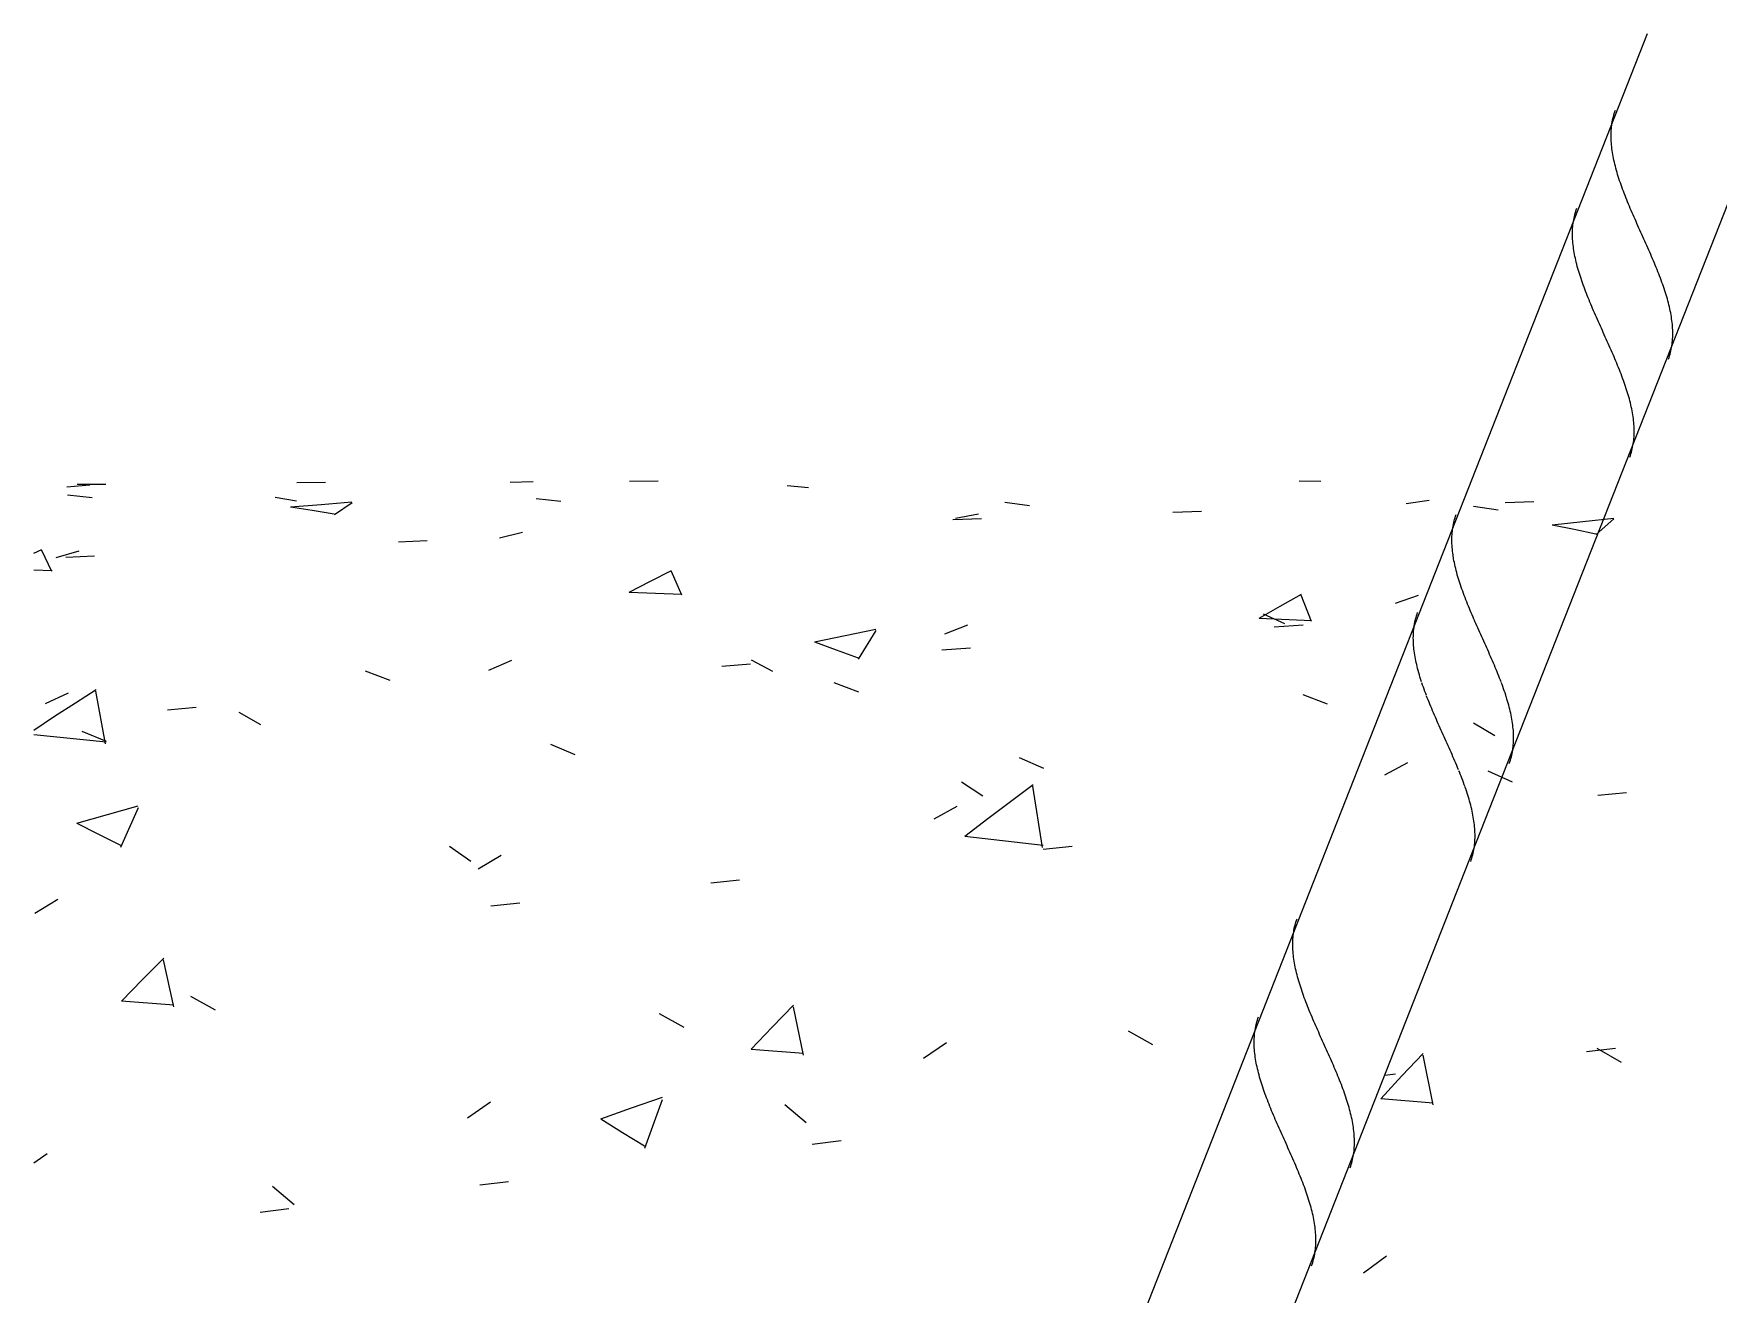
# Model space of a CAD drawing. Header units: inches. Extents: x 16427 to 16619, y -152 to -15.
# Drawn here: x 16594.34 to 16600.48, y -51.38 to -46.79 of the extents above; entities that cross this region are included whole.
import ezdxf

# ---------------------------------------------------------------- set-up
doc = ezdxf.new("R2010")
doc.units = ezdxf.units.IN
doc.header["$MEASUREMENT"] = 0
doc.layers.add('A-WALL', color=113, linetype='Continuous', lineweight=18)
doc.layers.add('A-WALL-PATT', color=111, linetype='Continuous', lineweight=18)

# ---------------------------------------------------------------- blocks, each defined once
blk = doc.blocks.new('FP_3-DETAIL - HOLLOWCORE SLAB - RC WAL CONNECTION SIDE')
at = {"layer": 'A-WALL-PATT', "color": 8, "lineweight": 9}
for p, q in [((16526.1381, -48.4395), (16526.2218, -48.4333)), ((16526.1758, -48.4309), (16526.2805, -48.4299)), ((16526.9769, -48.4239), (16527.0816, -48.4232)), ((16527.7544, -48.4236), (16527.8382, -48.4208)), ((16528.1888, -48.4189), (16528.2935, -48.4187)), ((16528.7642, -48.4348), (16528.8421, -48.442)), ((16530.6304, -48.4187), (16530.7083, -48.42)), ((16526.1412, -48.4696), (16526.2302, -48.4793)), ((16526.898, -48.4777), (16526.9759, -48.4909)), ((16526.9534, -48.5132), (16527.0655, -48.5039)), ((16527.0655, -48.5039), (16527.1775, -48.4951)), ((16527.1136, -48.5409), (16527.1785, -48.497)), ((16527.8494, -48.4821), (16527.9384, -48.4928)), ((16529.5576, -48.4959), (16529.6467, -48.5077)), ((16531.0205, -48.5013), (16531.1043, -48.4885)), ((16531.381, -48.4968), (16531.4857, -48.4941)), ((16526.9532, -48.5133), (16527.0327, -48.5256)), ((16527.0327, -48.5256), (16527.1123, -48.5387)), ((16529.368, -48.5594), (16529.4727, -48.5557)), ((16529.3775, -48.5546), (16529.4613, -48.538)), ((16530.169, -48.5323), (16530.2737, -48.529)), ((16531.2659, -48.5111), (16531.3549, -48.5239)), ((16531.5523, -48.5785), (16531.6643, -48.5664)), ((16531.6643, -48.5664), (16531.7763, -48.5547)), ((16531.7124, -48.6137), (16531.7773, -48.5572)), ((16527.7155, -48.6254), (16527.7993, -48.605)), ((16531.552, -48.5786), (16531.6316, -48.5944)), ((16531.6316, -48.5944), (16531.7111, -48.6109)), ((16526.0177, -48.6817), (16526.0474, -48.6689)), ((16526.0842, -48.7486), (16526.0472, -48.6717)), ((16526.0992, -48.6973), (16526.1829, -48.6737)), ((16527.347, -48.6401), (16527.4517, -48.6355)), ((16526.0177, -48.7428), (16526.0844, -48.7451)), ((16526.1351, -48.6969), (16526.2397, -48.6918)), ((16528.2655, -48.7838), (16528.3426, -48.7455)), ((16528.3794, -48.8352), (16528.3424, -48.7487)), ((16528.1884, -48.8241), (16528.2655, -48.7838)), ((16528.1884, -48.8238), (16528.3796, -48.8314)), ((16530.5607, -48.8745), (16530.6379, -48.8318)), ((16530.6747, -48.9313), (16530.6377, -48.8353)), ((16530.9816, -48.8647), (16531.0654, -48.8349)), ((16530.4836, -48.9191), (16530.5607, -48.8745)), ((16530.4836, -48.9188), (16530.6749, -48.9271)), ((16530.4983, -48.9031), (16530.5762, -48.9385)), ((16528.8635, -49.0046), (16528.9756, -48.9819)), ((16528.9756, -48.9819), (16529.0876, -48.9595)), ((16529.0237, -49.0684), (16529.0886, -48.9644)), ((16529.3386, -48.9764), (16529.4224, -48.9433)), ((16530.5392, -48.9505), (16530.6439, -48.9435)), ((16528.8633, -49.0049), (16528.9428, -49.0338)), ((16528.9428, -49.0338), (16529.0224, -49.0634)), ((16529.3272, -49.0348), (16529.4319, -49.0273)), ((16527.2262, -49.1114), (16527.3153, -49.1444)), ((16527.6766, -49.1079), (16527.7604, -49.0714)), ((16528.5261, -49.0936), (16528.6308, -49.0857)), ((16528.6321, -49.0712), (16528.71, -49.1117)), ((16526.1697, -49.2271), (16526.2458, -49.1789)), ((16528.9345, -49.1535), (16529.0235, -49.1873)), ((16526.0602, -49.2299), (16526.144, -49.1907)), ((16526.0937, -49.2766), (16526.1697, -49.2271)), ((16526.2797, -49.3772), (16526.2443, -49.1848)), ((16530.6427, -49.1967), (16530.7318, -49.2314)), ((16526.0177, -49.3273), (16526.0937, -49.2766)), ((16526.5052, -49.2524), (16526.6099, -49.2438)), ((16526.7659, -49.2615), (16526.8438, -49.3068)), ((16531.2651, -49.3008), (16531.3429, -49.347)), ((16526.0177, -49.3433), (16526.2813, -49.3702)), ((16526.1927, -49.3306), (16526.2818, -49.3677)), ((16527.9009, -49.378), (16527.99, -49.4159)), ((16529.6092, -49.4264), (16529.6982, -49.4651)), ((16530.9427, -49.4894), (16531.0265, -49.4451)), ((16531.3174, -49.4758), (16531.4065, -49.5153)), ((16529.3989, -49.5159), (16529.4767, -49.5664)), ((16529.5779, -49.5866), (16529.6609, -49.5249)), ((16529.6948, -49.7547), (16529.6595, -49.5318)), ((16526.2869, -49.634), (16526.3989, -49.6027)), ((16526.335, -49.7532), (16526.3999, -49.6095)), ((16529.2997, -49.6506), (16529.3835, -49.6037)), ((16529.4948, -49.6496), (16529.5779, -49.5866)), ((16531.7183, -49.5641), (16531.823, -49.5543)), ((16526.1745, -49.666), (16526.2541, -49.7059)), ((16526.1748, -49.6656), (16526.2869, -49.634)), ((16529.4117, -49.7139), (16529.4948, -49.6496)), ((16526.2541, -49.7059), (16526.3337, -49.7464)), ((16529.4119, -49.7134), (16529.6965, -49.7467)), ((16527.5327, -49.75), (16527.6105, -49.8046)), ((16527.6377, -49.8321), (16527.7214, -49.7826)), ((16529.6973, -49.7605), (16529.802, -49.75)), ((16528.4854, -49.884), (16528.5901, -49.8732)), ((16526.0213, -49.9946), (16526.1051, -49.9429)), ((16527.6843, -49.9679), (16527.789, -49.9569)), ((16526.4143, -50.236), (16526.4914, -50.1584)), ((16526.5282, -50.3359), (16526.4912, -50.1649)), ((16526.3371, -50.3147), (16526.4143, -50.236)), ((16526.3371, -50.3141), (16526.5284, -50.3286)), ((16526.5896, -50.2974), (16526.6787, -50.3464)), ((16528.7095, -50.4093), (16528.7866, -50.3293)), ((16528.8234, -50.5122), (16528.7864, -50.336)), ((16528.2978, -50.3598), (16528.3869, -50.4093)), ((16528.6324, -50.4904), (16528.7095, -50.4093)), ((16529.2608, -50.5232), (16529.3446, -50.4662)), ((16530.0061, -50.4228), (16530.0951, -50.4728)), ((16528.6324, -50.4898), (16528.8236, -50.5047)), ((16531.0047, -50.5877), (16531.0819, -50.5055)), ((16531.1187, -50.6931), (16531.0817, -50.5124)), ((16531.6776, -50.4984), (16531.7823, -50.4861)), ((16531.7143, -50.4865), (16531.8033, -50.537)), ((16530.9276, -50.6708), (16531.0047, -50.5877)), ((16530.9419, -50.5849), (16530.9812, -50.5803)), ((16527.5988, -50.7402), (16527.6825, -50.6815)), ((16528.0849, -50.7434), (16528.197, -50.7041)), ((16528.197, -50.7041), (16528.309, -50.6649)), ((16528.2451, -50.8512), (16528.31, -50.6735)), ((16528.7548, -50.6923), (16528.8326, -50.7576)), ((16530.9276, -50.6702), (16531.1189, -50.6854)), ((16528.0846, -50.7439), (16528.1642, -50.7933)), ((16528.1642, -50.7933), (16528.2438, -50.8429)), ((16528.8555, -50.8358), (16528.9602, -50.823)), ((16526.0177, -50.9047), (16526.0662, -50.87)), ((16526.8886, -50.9892), (16526.9664, -51.0565)), ((16527.6436, -50.9848), (16527.7483, -50.9718)), ((16526.8425, -51.0844), (16526.9472, -51.0713)), ((16530.8649, -51.3057), (16530.9487, -51.2438))]:
    blk.add_line(p, q, dxfattribs=at)
blk = doc.blocks.new('Dowel19 - Dowel-1964209-DETAIL - HOLLOWCORE SLAB - RC WAL CONNECTION SIDE')
at = {"layer": 'A-WALL', "lineweight": 9}
blk.add_blockref('FP_3-DETAIL - HOLLOWCORE SLAB - RC WAL CONNECTION SIDE', (34.1613, 0), dxfattribs=at)
blk = doc.blocks.new('FP_4-DETAIL - HOLLOWCORE SLAB - RC WAL CONNECTION SIDE')
at = {"layer": 'A-WALL', "lineweight": 9}
for p, q in [((16531.8988, -46.7882), (16530.7393, -49.7344)), ((16531.2766, -49.7344), (16532.364, -46.9713)), ((16530.7393, -49.7344), (16528.8574, -54.5161)), ((16529.3948, -54.5161), (16531.2766, -49.7344))]:
    blk.add_line(p, q, dxfattribs=at)
at = {"layer": 'A-WALL-PATT', "color": 9, "lineweight": 9}
for p, q in [((16531.7735, -47.0968), (16531.775, -47.0907)), ((16531.775, -47.0907), (16531.7766, -47.0848)), ((16531.7766, -47.0848), (16531.7784, -47.0789)), ((16531.7784, -47.0789), (16531.7802, -47.073)), ((16531.7802, -47.073), (16531.7823, -47.0672)), ((16531.7667, -47.1534), (16531.7669, -47.1469)), ((16531.7667, -47.16), (16531.7667, -47.1534)), ((16531.7669, -47.1469), (16531.7673, -47.1404)), ((16531.7673, -47.1404), (16531.7678, -47.134)), ((16531.7678, -47.134), (16531.7684, -47.1277)), ((16531.7684, -47.1277), (16531.7691, -47.1214)), ((16531.7691, -47.1214), (16531.77, -47.1151)), ((16531.77, -47.1151), (16531.7711, -47.109)), ((16531.7711, -47.109), (16531.7722, -47.1028)), ((16531.7722, -47.1028), (16531.7735, -47.0968)), ((16531.7667, -47.1666), (16531.7667, -47.16)), ((16531.7669, -47.1733), (16531.7667, -47.1666)), ((16531.7672, -47.18), (16531.7669, -47.1733)), ((16531.7677, -47.1868), (16531.7672, -47.18)), ((16531.7682, -47.1936), (16531.7677, -47.1868)), ((16531.7689, -47.2004), (16531.7682, -47.1936)), ((16531.7698, -47.2074), (16531.7689, -47.2004)), ((16531.7707, -47.2143), (16531.7698, -47.2074)), ((16531.7718, -47.2213), (16531.7707, -47.2143)), ((16531.773, -47.2284), (16531.7718, -47.2213)), ((16531.7743, -47.2355), (16531.773, -47.2284)), ((16531.7757, -47.2427), (16531.7743, -47.2355)), ((16531.7772, -47.2498), (16531.7757, -47.2427)), ((16531.7788, -47.2571), (16531.7772, -47.2498)), ((16531.7806, -47.2644), (16531.7788, -47.2571)), ((16531.7824, -47.2717), (16531.7806, -47.2644)), ((16531.7843, -47.279), (16531.7824, -47.2717)), ((16531.7864, -47.2864), (16531.7843, -47.279)), ((16531.7885, -47.2939), (16531.7864, -47.2864)), ((16531.7907, -47.3013), (16531.7885, -47.2939)), ((16531.7931, -47.3089), (16531.7907, -47.3013)), ((16531.7955, -47.3164), (16531.7931, -47.3089)), ((16531.798, -47.324), (16531.7955, -47.3164)), ((16531.8006, -47.3316), (16531.798, -47.324)), ((16531.8032, -47.3392), (16531.8006, -47.3316)), ((16531.8059, -47.3469), (16531.8032, -47.3392)), ((16531.8088, -47.3546), (16531.8059, -47.3469)), ((16531.8116, -47.3623), (16531.8088, -47.3546)), ((16531.8146, -47.3701), (16531.8116, -47.3623)), ((16531.8176, -47.3779), (16531.8146, -47.3701)), ((16531.8207, -47.3857), (16531.8176, -47.3779)), ((16531.8238, -47.3935), (16531.8207, -47.3857)), ((16531.827, -47.4013), (16531.8238, -47.3935)), ((16531.6305, -47.4662), (16531.6316, -47.4601)), ((16531.6316, -47.4601), (16531.633, -47.454)), ((16531.633, -47.454), (16531.6344, -47.448)), ((16531.6344, -47.448), (16531.636, -47.442)), ((16531.636, -47.442), (16531.6378, -47.4361)), ((16531.6378, -47.4361), (16531.6396, -47.4303)), ((16531.6396, -47.4303), (16531.6417, -47.4245)), ((16531.8302, -47.4092), (16531.827, -47.4013)), ((16531.8335, -47.4171), (16531.8302, -47.4092)), ((16531.8369, -47.425), (16531.8335, -47.4171)), ((16531.8402, -47.4329), (16531.8369, -47.425)), ((16531.8436, -47.4409), (16531.8402, -47.4329)), ((16531.8471, -47.4488), (16531.8436, -47.4409)), ((16531.8506, -47.4568), (16531.8471, -47.4488)), ((16531.8541, -47.4647), (16531.8506, -47.4568)), ((16531.6261, -47.5107), (16531.6263, -47.5042)), ((16531.6261, -47.5172), (16531.6261, -47.5107)), ((16531.6261, -47.5238), (16531.6261, -47.5172)), ((16531.6263, -47.5042), (16531.6267, -47.4977)), ((16531.6267, -47.4977), (16531.6272, -47.4913)), ((16531.6272, -47.4913), (16531.6278, -47.4849)), ((16531.6278, -47.4849), (16531.6285, -47.4786)), ((16531.6285, -47.4786), (16531.6294, -47.4724)), ((16531.6294, -47.4724), (16531.6305, -47.4662)), ((16531.8576, -47.4727), (16531.8541, -47.4647)), ((16531.8612, -47.4807), (16531.8576, -47.4727)), ((16531.8647, -47.4887), (16531.8612, -47.4807)), ((16531.8683, -47.4967), (16531.8647, -47.4887)), ((16531.8719, -47.5047), (16531.8683, -47.4967)), ((16531.8755, -47.5127), (16531.8719, -47.5047)), ((16531.8791, -47.5208), (16531.8755, -47.5127)), ((16531.8827, -47.5288), (16531.8791, -47.5208)), ((16531.6263, -47.5305), (16531.6261, -47.5238)), ((16531.6266, -47.5372), (16531.6263, -47.5305)), ((16531.6271, -47.544), (16531.6266, -47.5372)), ((16531.6276, -47.5508), (16531.6271, -47.544)), ((16531.6283, -47.5577), (16531.6276, -47.5508)), ((16531.6292, -47.5646), (16531.6283, -47.5577)), ((16531.6301, -47.5716), (16531.6292, -47.5646)), ((16531.6312, -47.5786), (16531.6301, -47.5716)), ((16531.6324, -47.5857), (16531.6312, -47.5786)), ((16531.8863, -47.5368), (16531.8827, -47.5288)), ((16531.8899, -47.5448), (16531.8863, -47.5368)), ((16531.8935, -47.5528), (16531.8899, -47.5448)), ((16531.8971, -47.5608), (16531.8935, -47.5528)), ((16531.9006, -47.5688), (16531.8971, -47.5608)), ((16531.9042, -47.5768), (16531.9006, -47.5688)), ((16531.9077, -47.5847), (16531.9042, -47.5768)), ((16531.6337, -47.5928), (16531.6324, -47.5857)), ((16531.6351, -47.5999), (16531.6337, -47.5928)), ((16531.6366, -47.6071), (16531.6351, -47.5999)), ((16531.6382, -47.6143), (16531.6366, -47.6071)), ((16531.64, -47.6216), (16531.6382, -47.6143)), ((16531.6418, -47.6289), (16531.64, -47.6216)), ((16531.6437, -47.6363), (16531.6418, -47.6289)), ((16531.6458, -47.6437), (16531.6437, -47.6363)), ((16531.6479, -47.6511), (16531.6458, -47.6437)), ((16531.9111, -47.5927), (16531.9077, -47.5847)), ((16531.9146, -47.6007), (16531.9111, -47.5927)), ((16531.918, -47.6086), (16531.9146, -47.6007)), ((16531.9214, -47.6165), (16531.918, -47.6086)), ((16531.9247, -47.6244), (16531.9214, -47.6165)), ((16531.928, -47.6323), (16531.9247, -47.6244)), ((16531.9312, -47.6402), (16531.928, -47.6323)), ((16531.9344, -47.648), (16531.9312, -47.6402)), ((16531.6502, -47.6586), (16531.6479, -47.6511)), ((16531.6525, -47.6661), (16531.6502, -47.6586)), ((16531.6549, -47.6736), (16531.6525, -47.6661)), ((16531.6574, -47.6812), (16531.6549, -47.6736)), ((16531.66, -47.6888), (16531.6574, -47.6812)), ((16531.6626, -47.6965), (16531.66, -47.6888)), ((16531.6654, -47.7041), (16531.6626, -47.6965)), ((16531.6682, -47.7118), (16531.6654, -47.7041)), ((16531.9376, -47.6559), (16531.9344, -47.648)), ((16531.9406, -47.6637), (16531.9376, -47.6559)), ((16531.9436, -47.6714), (16531.9406, -47.6637)), ((16531.9466, -47.6792), (16531.9436, -47.6714)), ((16531.9495, -47.6869), (16531.9466, -47.6792)), ((16531.9523, -47.6946), (16531.9495, -47.6869)), ((16531.955, -47.7023), (16531.9523, -47.6946)), ((16531.9577, -47.7099), (16531.955, -47.7023)), ((16531.671, -47.7196), (16531.6682, -47.7118)), ((16531.674, -47.7273), (16531.671, -47.7196)), ((16531.677, -47.7351), (16531.674, -47.7273)), ((16531.6801, -47.7429), (16531.677, -47.7351)), ((16531.6832, -47.7507), (16531.6801, -47.7429)), ((16531.6864, -47.7586), (16531.6832, -47.7507)), ((16531.6896, -47.7665), (16531.6864, -47.7586)), ((16531.6929, -47.7743), (16531.6896, -47.7665)), ((16531.9603, -47.7175), (16531.9577, -47.7099)), ((16531.9628, -47.7251), (16531.9603, -47.7175)), ((16531.9652, -47.7327), (16531.9628, -47.7251)), ((16531.9675, -47.7402), (16531.9652, -47.7327)), ((16531.9697, -47.7476), (16531.9675, -47.7402)), ((16531.9719, -47.7551), (16531.9697, -47.7476)), ((16531.9739, -47.7625), (16531.9719, -47.7551)), ((16531.9758, -47.7698), (16531.9739, -47.7625)), ((16531.6963, -47.7822), (16531.6929, -47.7743)), ((16531.6996, -47.7902), (16531.6963, -47.7822)), ((16531.703, -47.7981), (16531.6996, -47.7902)), ((16531.7065, -47.8061), (16531.703, -47.7981)), ((16531.71, -47.814), (16531.7065, -47.8061)), ((16531.7135, -47.822), (16531.71, -47.814)), ((16531.717, -47.83), (16531.7135, -47.822)), ((16531.9777, -47.7771), (16531.9758, -47.7698)), ((16531.9794, -47.7844), (16531.9777, -47.7771)), ((16531.981, -47.7917), (16531.9794, -47.7844)), ((16531.9826, -47.7989), (16531.981, -47.7917)), ((16531.984, -47.806), (16531.9826, -47.7989)), ((16531.9853, -47.8131), (16531.984, -47.806)), ((16531.9865, -47.8202), (16531.9853, -47.8131)), ((16531.9875, -47.8272), (16531.9865, -47.8202)), ((16531.9885, -47.8341), (16531.9875, -47.8272)), ((16531.7206, -47.838), (16531.717, -47.83)), ((16531.7241, -47.846), (16531.7206, -47.838)), ((16531.7277, -47.854), (16531.7241, -47.846)), ((16531.7313, -47.862), (16531.7277, -47.854)), ((16531.7349, -47.87), (16531.7313, -47.862)), ((16531.7385, -47.878), (16531.7349, -47.87)), ((16531.7421, -47.886), (16531.7385, -47.878)), ((16531.7457, -47.894), (16531.7421, -47.886)), ((16531.9893, -47.8411), (16531.9885, -47.8341)), ((16531.99, -47.8479), (16531.9893, -47.8411)), ((16531.9906, -47.8548), (16531.99, -47.8479)), ((16531.991, -47.8615), (16531.9906, -47.8548)), ((16531.9913, -47.8682), (16531.991, -47.8615)), ((16531.9915, -47.8749), (16531.9913, -47.8682)), ((16531.9913, -47.8946), (16531.9915, -47.8881)), ((16531.9916, -47.8815), (16531.9915, -47.8749)), ((16531.9915, -47.8881), (16531.9916, -47.8815)), ((16531.7493, -47.902), (16531.7457, -47.894)), ((16531.7529, -47.91), (16531.7493, -47.902)), ((16531.7565, -47.918), (16531.7529, -47.91)), ((16531.76, -47.926), (16531.7565, -47.918)), ((16531.7636, -47.934), (16531.76, -47.926)), ((16531.7671, -47.942), (16531.7636, -47.934)), ((16531.7705, -47.95), (16531.7671, -47.942)), ((16531.774, -47.9579), (16531.7705, -47.95)), ((16531.9816, -47.9567), (16531.9832, -47.9508)), ((16531.9832, -47.9508), (16531.9847, -47.9448)), ((16531.9847, -47.9448), (16531.986, -47.9387)), ((16531.986, -47.9387), (16531.9872, -47.9325)), ((16531.9872, -47.9325), (16531.9882, -47.9264)), ((16531.9882, -47.9264), (16531.9891, -47.9201)), ((16531.9891, -47.9201), (16531.9899, -47.9138)), ((16531.9899, -47.9138), (16531.9905, -47.9075)), ((16531.9905, -47.9075), (16531.991, -47.9011)), ((16531.991, -47.9011), (16531.9913, -47.8946)), ((16531.7774, -47.9658), (16531.774, -47.9579)), ((16531.7808, -47.9738), (16531.7774, -47.9658)), ((16531.7841, -47.9817), (16531.7808, -47.9738)), ((16531.7874, -47.9896), (16531.7841, -47.9817)), ((16531.7906, -47.9974), (16531.7874, -47.9896)), ((16531.7938, -48.0053), (16531.7906, -47.9974)), ((16531.797, -48.0131), (16531.7938, -48.0053)), ((16531.8, -48.0209), (16531.797, -48.0131)), ((16531.976, -47.9743), (16531.978, -47.9685)), ((16531.978, -47.9685), (16531.9799, -47.9626)), ((16531.9799, -47.9626), (16531.9816, -47.9567)), ((16531.803, -48.0287), (16531.8, -48.0209)), ((16531.806, -48.0364), (16531.803, -48.0287)), ((16531.8089, -48.0442), (16531.806, -48.0364)), ((16531.8117, -48.0519), (16531.8089, -48.0442)), ((16531.8144, -48.0595), (16531.8117, -48.0519)), ((16531.8171, -48.0672), (16531.8144, -48.0595)), ((16531.8197, -48.0748), (16531.8171, -48.0672)), ((16531.8222, -48.0824), (16531.8197, -48.0748)), ((16531.8246, -48.0899), (16531.8222, -48.0824)), ((16531.8269, -48.0974), (16531.8246, -48.0899)), ((16531.8291, -48.1049), (16531.8269, -48.0974)), ((16531.8313, -48.1123), (16531.8291, -48.1049)), ((16531.8333, -48.1197), (16531.8313, -48.1123)), ((16531.8352, -48.1271), (16531.8333, -48.1197)), ((16531.8371, -48.1344), (16531.8352, -48.1271)), ((16531.8388, -48.1417), (16531.8371, -48.1344)), ((16531.8405, -48.1489), (16531.8388, -48.1417)), ((16531.842, -48.1561), (16531.8405, -48.1489)), ((16531.8434, -48.1632), (16531.842, -48.1561)), ((16531.8447, -48.1704), (16531.8434, -48.1632)), ((16531.8459, -48.1774), (16531.8447, -48.1704)), ((16531.8469, -48.1844), (16531.8459, -48.1774)), ((16531.8479, -48.1914), (16531.8469, -48.1844)), ((16531.8487, -48.1983), (16531.8479, -48.1914)), ((16531.8494, -48.2052), (16531.8487, -48.1983)), ((16531.85, -48.212), (16531.8494, -48.2052)), ((16531.8499, -48.2647), (16531.8504, -48.2583)), ((16531.8504, -48.2188), (16531.85, -48.212)), ((16531.8507, -48.2255), (16531.8504, -48.2188)), ((16531.8504, -48.2583), (16531.8507, -48.2519)), ((16531.8509, -48.2322), (16531.8507, -48.2255)), ((16531.8507, -48.2519), (16531.8509, -48.2453)), ((16531.851, -48.2388), (16531.8509, -48.2322)), ((16531.8509, -48.2453), (16531.851, -48.2388)), ((16531.8374, -48.3257), (16531.8393, -48.3199)), ((16531.8393, -48.3199), (16531.841, -48.314)), ((16531.841, -48.314), (16531.8426, -48.308)), ((16531.8426, -48.308), (16531.8441, -48.302)), ((16531.8441, -48.302), (16531.8454, -48.2959)), ((16531.8454, -48.2959), (16531.8466, -48.2898)), ((16531.8466, -48.2898), (16531.8476, -48.2836)), ((16531.8476, -48.2836), (16531.8485, -48.2774)), ((16531.8485, -48.2774), (16531.8493, -48.2711)), ((16531.8493, -48.2711), (16531.8499, -48.2647)), ((16531.8354, -48.3315), (16531.8374, -48.3257)), ((16531.1935, -48.5706), (16531.195, -48.5646)), ((16531.195, -48.5646), (16531.1966, -48.5587)), ((16531.1966, -48.5587), (16531.1983, -48.5528)), ((16531.1983, -48.5528), (16531.2002, -48.5469)), ((16531.2002, -48.5469), (16531.2022, -48.5411)), ((16531.1866, -48.6339), (16531.1867, -48.6273)), ((16531.1867, -48.6273), (16531.1869, -48.6208)), ((16531.1869, -48.6208), (16531.1872, -48.6143)), ((16531.1872, -48.6143), (16531.1877, -48.6079)), ((16531.1877, -48.6079), (16531.1883, -48.6016)), ((16531.1883, -48.6016), (16531.1891, -48.5953)), ((16531.1891, -48.5953), (16531.19, -48.589)), ((16531.19, -48.589), (16531.191, -48.5829)), ((16531.191, -48.5829), (16531.1922, -48.5767)), ((16531.1922, -48.5767), (16531.1935, -48.5706)), ((16531.1867, -48.6405), (16531.1866, -48.6339)), ((16531.1869, -48.6472), (16531.1867, -48.6405)), ((16531.1872, -48.6539), (16531.1869, -48.6472)), ((16531.1876, -48.6606), (16531.1872, -48.6539)), ((16531.1882, -48.6675), (16531.1877, -48.6618)), ((16531.1889, -48.6743), (16531.1882, -48.6675)), ((16531.1897, -48.6813), (16531.1889, -48.6743)), ((16531.1907, -48.6882), (16531.1897, -48.6813)), ((16531.1917, -48.6952), (16531.1907, -48.6882)), ((16531.1929, -48.7023), (16531.192, -48.6969)), ((16531.1942, -48.7094), (16531.1929, -48.7023)), ((16531.1956, -48.7165), (16531.1942, -48.7094)), ((16531.1971, -48.7237), (16531.1956, -48.7165)), ((16531.1988, -48.731), (16531.1971, -48.7237)), ((16531.2005, -48.7383), (16531.1988, -48.731)), ((16531.2023, -48.7456), (16531.2005, -48.7383)), ((16531.2043, -48.7529), (16531.2023, -48.7456)), ((16531.2063, -48.7603), (16531.2043, -48.7529)), ((16531.2085, -48.7678), (16531.2063, -48.7603)), ((16531.2107, -48.7752), (16531.2085, -48.7678)), ((16531.213, -48.7827), (16531.2107, -48.7752)), ((16531.2154, -48.7903), (16531.213, -48.7827)), ((16531.2179, -48.7979), (16531.2154, -48.7903)), ((16531.2205, -48.8055), (16531.2179, -48.7979)), ((16531.2232, -48.8131), (16531.2205, -48.8055)), ((16531.2259, -48.8208), (16531.2232, -48.8131)), ((16531.2287, -48.8285), (16531.2259, -48.8208)), ((16531.2316, -48.8362), (16531.2287, -48.8285)), ((16531.2345, -48.844), (16531.2316, -48.8362)), ((16531.2376, -48.8517), (16531.2345, -48.844)), ((16531.2406, -48.8595), (16531.2376, -48.8517)), ((16531.2438, -48.8674), (16531.2406, -48.8595)), ((16531.2469, -48.8752), (16531.2438, -48.8674)), ((16531.0504, -48.9401), (16531.0516, -48.934)), ((16531.0516, -48.934), (16531.0529, -48.9279)), ((16531.0529, -48.9279), (16531.0544, -48.9219)), ((16531.0544, -48.9218), (16531.056, -48.9159)), ((16531.056, -48.9159), (16531.0577, -48.91)), ((16531.0577, -48.91), (16531.0596, -48.9042)), ((16531.0596, -48.9042), (16531.0616, -48.8984)), ((16531.2502, -48.8831), (16531.2469, -48.8752)), ((16531.2535, -48.891), (16531.2502, -48.8831)), ((16531.2568, -48.8989), (16531.2535, -48.891)), ((16531.2602, -48.9068), (16531.2568, -48.8989)), ((16531.2636, -48.9147), (16531.2602, -48.9068)), ((16531.267, -48.9227), (16531.2636, -48.9147)), ((16531.2705, -48.9307), (16531.2675, -48.9236)), ((16531.274, -48.9386), (16531.2705, -48.9307)), ((16531.046, -48.9911), (16531.0461, -48.9846)), ((16531.0461, -48.9977), (16531.046, -48.9911)), ((16531.0461, -48.9846), (16531.0463, -48.978)), ((16531.0463, -48.978), (16531.0466, -48.9716)), ((16531.0466, -48.9716), (16531.0471, -48.9652)), ((16531.0471, -48.9652), (16531.0477, -48.9588)), ((16531.0477, -48.9588), (16531.0485, -48.9525)), ((16531.0485, -48.9525), (16531.0494, -48.9463)), ((16531.0494, -48.9463), (16531.0504, -48.9401)), ((16531.2776, -48.9466), (16531.274, -48.9386)), ((16531.2811, -48.9546), (16531.2776, -48.9466)), ((16531.2847, -48.9626), (16531.2811, -48.9546)), ((16531.2883, -48.9706), (16531.2847, -48.9626)), ((16531.2919, -48.9786), (16531.2883, -48.9706)), ((16531.2955, -48.9866), (16531.2919, -48.9786)), ((16531.2991, -48.9946), (16531.2955, -48.9866)), ((16531.3027, -49.0027), (16531.2991, -48.9946)), ((16531.0463, -49.0044), (16531.0461, -48.9977)), ((16531.0466, -49.0111), (16531.0463, -49.0044)), ((16531.047, -49.0179), (16531.0466, -49.0111)), ((16531.0476, -49.0247), (16531.047, -49.0179)), ((16531.0483, -49.0316), (16531.0476, -49.0247)), ((16531.0491, -49.0385), (16531.0483, -49.0316)), ((16531.0501, -49.0455), (16531.0491, -49.0385)), ((16531.0511, -49.0525), (16531.0501, -49.0455)), ((16531.0523, -49.0595), (16531.0511, -49.0525)), ((16531.3063, -49.0107), (16531.3027, -49.0027)), ((16531.3099, -49.0187), (16531.3063, -49.0107)), ((16531.3135, -49.0267), (16531.3099, -49.0187)), ((16531.317, -49.0347), (16531.3135, -49.0267)), ((16531.3206, -49.0427), (16531.317, -49.0347)), ((16531.3241, -49.0507), (16531.3206, -49.0427)), ((16531.3276, -49.0586), (16531.3241, -49.0507)), ((16531.0536, -49.0666), (16531.0523, -49.0595)), ((16531.055, -49.0738), (16531.0536, -49.0666)), ((16531.0565, -49.081), (16531.055, -49.0738)), ((16531.0582, -49.0882), (16531.0565, -49.081)), ((16531.0599, -49.0955), (16531.0582, -49.0882)), ((16531.0618, -49.1028), (16531.0599, -49.0955)), ((16531.0637, -49.1102), (16531.0618, -49.1028)), ((16531.0657, -49.1176), (16531.0637, -49.1102)), ((16531.0679, -49.125), (16531.0657, -49.1176)), ((16531.3311, -49.0666), (16531.3276, -49.0586)), ((16531.3345, -49.0745), (16531.3311, -49.0666)), ((16531.338, -49.0825), (16531.3345, -49.0745)), ((16531.3413, -49.0904), (16531.338, -49.0825)), ((16531.3447, -49.0983), (16531.3413, -49.0904)), ((16531.348, -49.1062), (16531.3447, -49.0983)), ((16531.3512, -49.1141), (16531.348, -49.1062)), ((16531.3544, -49.1219), (16531.3512, -49.1141)), ((16531.0701, -49.1325), (16531.0679, -49.125)), ((16531.0724, -49.14), (16531.0701, -49.1325)), ((16531.0748, -49.1475), (16531.0724, -49.14)), ((16531.0762, -49.1515), (16531.0748, -49.1475)), ((16531.0799, -49.1627), (16531.0773, -49.1551)), ((16531.0826, -49.1704), (16531.0799, -49.1627)), ((16531.0853, -49.178), (16531.0826, -49.1704)), ((16531.0881, -49.1857), (16531.0853, -49.178)), ((16531.3575, -49.1297), (16531.3544, -49.1219)), ((16531.3606, -49.1375), (16531.3575, -49.1297)), ((16531.3636, -49.1453), (16531.3606, -49.1375)), ((16531.366, -49.1515), (16531.3636, -49.1453)), ((16531.3694, -49.1608), (16531.3665, -49.1531)), ((16531.3722, -49.1685), (16531.3694, -49.1608)), ((16531.375, -49.1762), (16531.3722, -49.1685)), ((16531.3776, -49.1838), (16531.375, -49.1762)), ((16531.091, -49.1935), (16531.0881, -49.1857)), ((16531.0939, -49.2012), (16531.091, -49.1935)), ((16531.097, -49.209), (16531.0946, -49.2028)), ((16531.1, -49.2168), (16531.097, -49.209)), ((16531.1032, -49.2246), (16531.1, -49.2168)), ((16531.1064, -49.2325), (16531.1032, -49.2246)), ((16531.1096, -49.2403), (16531.1064, -49.2325)), ((16531.1129, -49.2482), (16531.1096, -49.2403)), ((16531.3802, -49.1914), (16531.3776, -49.1838)), ((16531.3827, -49.199), (16531.3802, -49.1914)), ((16531.3849, -49.2058), (16531.3827, -49.199)), ((16531.3874, -49.2141), (16531.3851, -49.2065)), ((16531.3897, -49.2215), (16531.3874, -49.2141)), ((16531.3918, -49.229), (16531.3897, -49.2215)), ((16531.3939, -49.2364), (16531.3918, -49.229)), ((16531.3958, -49.2437), (16531.3939, -49.2364)), ((16531.1162, -49.2561), (16531.1129, -49.2482)), ((16531.1196, -49.2641), (16531.1162, -49.2561)), ((16531.123, -49.272), (16531.1196, -49.2641)), ((16531.1264, -49.2799), (16531.123, -49.272)), ((16531.1299, -49.2879), (16531.1264, -49.2799)), ((16531.1334, -49.2959), (16531.1299, -49.2879)), ((16531.137, -49.3039), (16531.1334, -49.2959)), ((16531.3976, -49.251), (16531.3958, -49.2437)), ((16531.3994, -49.2583), (16531.3976, -49.251)), ((16531.401, -49.2655), (16531.3994, -49.2583)), ((16531.4025, -49.2727), (16531.401, -49.2655)), ((16531.4039, -49.2799), (16531.4025, -49.2727)), ((16531.4052, -49.287), (16531.4039, -49.2799)), ((16531.4064, -49.2941), (16531.4052, -49.287)), ((16531.4075, -49.3011), (16531.4064, -49.2941)), ((16531.4084, -49.308), (16531.4075, -49.3011)), ((16531.1405, -49.3119), (16531.137, -49.3039)), ((16531.1441, -49.3199), (16531.1405, -49.3119)), ((16531.1477, -49.3279), (16531.1441, -49.3199)), ((16531.1513, -49.3359), (16531.1477, -49.3279)), ((16531.1549, -49.3439), (16531.1513, -49.3359)), ((16531.1585, -49.3519), (16531.1549, -49.3439)), ((16531.1621, -49.3599), (16531.1585, -49.3519)), ((16531.1657, -49.3679), (16531.1621, -49.3599)), ((16531.4092, -49.3149), (16531.4084, -49.308)), ((16531.4099, -49.3218), (16531.4092, -49.3149)), ((16531.4105, -49.3286), (16531.4099, -49.3218)), ((16531.411, -49.3354), (16531.4105, -49.3286)), ((16531.4113, -49.3421), (16531.411, -49.3354)), ((16531.4115, -49.3488), (16531.4113, -49.3421)), ((16531.4113, -49.3685), (16531.4115, -49.362)), ((16531.4115, -49.3554), (16531.4115, -49.3488)), ((16531.4115, -49.362), (16531.4115, -49.3554)), ((16531.1693, -49.3759), (16531.1657, -49.3679)), ((16531.1729, -49.3839), (16531.1693, -49.3759)), ((16531.1764, -49.3919), (16531.1729, -49.3839)), ((16531.18, -49.3999), (16531.1764, -49.3919)), ((16531.1835, -49.4079), (16531.18, -49.3999)), ((16531.187, -49.4159), (16531.1835, -49.4079)), ((16531.1905, -49.4238), (16531.187, -49.4159)), ((16531.1939, -49.4318), (16531.1905, -49.4238)), ((16531.4016, -49.4306), (16531.4032, -49.4247)), ((16531.4032, -49.4247), (16531.4046, -49.4186)), ((16531.4046, -49.4186), (16531.406, -49.4126)), ((16531.406, -49.4126), (16531.4071, -49.4064)), ((16531.4071, -49.4064), (16531.4082, -49.4002)), ((16531.4082, -49.4002), (16531.4091, -49.394)), ((16531.4091, -49.394), (16531.4098, -49.3877)), ((16531.4098, -49.3877), (16531.4104, -49.3814)), ((16531.4104, -49.3814), (16531.4109, -49.375)), ((16531.4109, -49.375), (16531.4113, -49.3685)), ((16531.1974, -49.4397), (16531.1939, -49.4318)), ((16531.2007, -49.4477), (16531.1974, -49.4397)), ((16531.2041, -49.4556), (16531.2007, -49.4477)), ((16531.2074, -49.4634), (16531.2041, -49.4556)), ((16531.2106, -49.4713), (16531.2074, -49.4634)), ((16531.2138, -49.4792), (16531.2121, -49.4749)), ((16531.2169, -49.487), (16531.2138, -49.4792)), ((16531.22, -49.4948), (16531.2169, -49.487)), ((16531.3959, -49.4482), (16531.3979, -49.4424)), ((16531.3979, -49.4424), (16531.3998, -49.4365)), ((16531.3998, -49.4365), (16531.4016, -49.4306)), ((16531.223, -49.5026), (16531.22, -49.4948)), ((16531.226, -49.5103), (16531.223, -49.5026)), ((16531.2288, -49.5181), (16531.226, -49.5103)), ((16531.2316, -49.5258), (16531.2288, -49.5181)), ((16531.2344, -49.5334), (16531.2316, -49.5258)), ((16531.237, -49.5411), (16531.2349, -49.5351)), ((16531.2396, -49.5487), (16531.237, -49.5411)), ((16531.2421, -49.5563), (16531.2396, -49.5487)), ((16531.2445, -49.5638), (16531.2421, -49.5563)), ((16531.2468, -49.5713), (16531.2445, -49.5638)), ((16531.2491, -49.5788), (16531.2468, -49.5713)), ((16531.2512, -49.5862), (16531.2491, -49.5788)), ((16531.2533, -49.5936), (16531.2512, -49.5862)), ((16531.2552, -49.601), (16531.2533, -49.5936)), ((16531.257, -49.6083), (16531.2552, -49.601)), ((16531.2588, -49.6156), (16531.257, -49.6083))]:
    blk.add_line(p, q, dxfattribs=at)
at = {"layer": 'A-WALL-PATT', "color": 8, "lineweight": 9}
for p, q in [((16531.2604, -49.6228), (16531.2588, -49.6156)), ((16531.2619, -49.63), (16531.2604, -49.6228)), ((16531.2633, -49.6371), (16531.2619, -49.63)), ((16531.2646, -49.6442), (16531.2633, -49.6371)), ((16531.2658, -49.6513), (16531.2646, -49.6442)), ((16531.2669, -49.6583), (16531.2658, -49.6513)), ((16531.2678, -49.6653), (16531.2669, -49.6583)), ((16531.2686, -49.6722), (16531.2678, -49.6653)), ((16531.2693, -49.6791), (16531.2686, -49.6722)), ((16531.2699, -49.6859), (16531.2693, -49.6791)), ((16531.2698, -49.7386), (16531.2703, -49.7322)), ((16531.2704, -49.6927), (16531.2699, -49.6859)), ((16531.2703, -49.7322), (16531.2707, -49.7257)), ((16531.2707, -49.6994), (16531.2704, -49.6927)), ((16531.2709, -49.706), (16531.2707, -49.6994)), ((16531.2707, -49.7257), (16531.2709, -49.7192)), ((16531.2709, -49.7127), (16531.2709, -49.706)), ((16531.2709, -49.7192), (16531.2709, -49.7127)), ((16531.2573, -49.7996), (16531.2592, -49.7938)), ((16531.2592, -49.7938), (16531.261, -49.7879)), ((16531.261, -49.7879), (16531.2626, -49.7819)), ((16531.2626, -49.7819), (16531.264, -49.7759)), ((16531.264, -49.7759), (16531.2654, -49.7698)), ((16531.2654, -49.7698), (16531.2665, -49.7637)), ((16531.2665, -49.7637), (16531.2676, -49.7575)), ((16531.2676, -49.7575), (16531.2685, -49.7513)), ((16531.2685, -49.7513), (16531.2692, -49.745)), ((16531.2692, -49.745), (16531.2698, -49.7386)), ((16531.2553, -49.8054), (16531.2573, -49.7996)), ((16530.6135, -50.0445), (16530.6149, -50.0385)), ((16530.6149, -50.0385), (16530.6165, -50.0325)), ((16530.6165, -50.0325), (16530.6183, -50.0266)), ((16530.6183, -50.0266), (16530.6201, -50.0208)), ((16530.6201, -50.0208), (16530.6222, -50.015)), ((16530.6066, -50.1012), (16530.6068, -50.0947)), ((16530.6066, -50.1078), (16530.6066, -50.1012)), ((16530.6068, -50.0947), (16530.6072, -50.0882)), ((16530.6072, -50.0882), (16530.6077, -50.0818)), ((16530.6077, -50.0818), (16530.6083, -50.0755)), ((16530.6083, -50.0755), (16530.609, -50.0692)), ((16530.609, -50.0692), (16530.6099, -50.0629)), ((16530.6099, -50.0629), (16530.611, -50.0567)), ((16530.611, -50.0567), (16530.6121, -50.0506)), ((16530.6121, -50.0506), (16530.6135, -50.0445)), ((16530.6066, -50.1144), (16530.6066, -50.1078)), ((16530.6068, -50.121), (16530.6066, -50.1144)), ((16530.6071, -50.1278), (16530.6068, -50.121)), ((16530.6076, -50.1345), (16530.6071, -50.1278)), ((16530.6081, -50.1414), (16530.6076, -50.1345)), ((16530.6088, -50.1482), (16530.6081, -50.1414)), ((16530.6097, -50.1551), (16530.6088, -50.1482)), ((16530.6106, -50.1621), (16530.6097, -50.1551)), ((16530.6117, -50.1691), (16530.6106, -50.1621)), ((16530.6129, -50.1762), (16530.6117, -50.1691)), ((16530.6142, -50.1833), (16530.6129, -50.1762)), ((16530.6156, -50.1904), (16530.6142, -50.1833)), ((16530.6171, -50.1976), (16530.6156, -50.1904)), ((16530.6187, -50.2049), (16530.6171, -50.1976)), ((16530.6205, -50.2121), (16530.6187, -50.2049)), ((16530.6223, -50.2195), (16530.6205, -50.2121)), ((16530.6242, -50.2268), (16530.6223, -50.2195)), ((16530.6263, -50.2342), (16530.6242, -50.2268)), ((16530.6284, -50.2416), (16530.6263, -50.2342)), ((16530.6307, -50.2491), (16530.6284, -50.2416)), ((16530.633, -50.2566), (16530.6307, -50.2491)), ((16530.6354, -50.2642), (16530.633, -50.2566)), ((16530.6379, -50.2717), (16530.6354, -50.2642)), ((16530.6405, -50.2794), (16530.6379, -50.2717)), ((16530.6431, -50.287), (16530.6405, -50.2794)), ((16530.6459, -50.2947), (16530.6431, -50.287)), ((16530.6487, -50.3024), (16530.6459, -50.2947)), ((16530.6515, -50.3101), (16530.6487, -50.3024)), ((16530.6545, -50.3178), (16530.6515, -50.3101)), ((16530.6575, -50.3256), (16530.6545, -50.3178)), ((16530.6606, -50.3334), (16530.6575, -50.3256)), ((16530.6637, -50.3413), (16530.6606, -50.3334)), ((16530.6669, -50.3491), (16530.6637, -50.3413)), ((16530.4704, -50.414), (16530.4715, -50.4079)), ((16530.4715, -50.4079), (16530.4729, -50.4018)), ((16530.4729, -50.4018), (16530.4743, -50.3958)), ((16530.4743, -50.3958), (16530.4759, -50.3898)), ((16530.4759, -50.3898), (16530.4777, -50.3839)), ((16530.4777, -50.3839), (16530.4796, -50.378)), ((16530.4796, -50.378), (16530.4816, -50.3722)), ((16530.6701, -50.357), (16530.6669, -50.3491)), ((16530.6734, -50.3649), (16530.6701, -50.357)), ((16530.6768, -50.3728), (16530.6734, -50.3649)), ((16530.6801, -50.3807), (16530.6768, -50.3728)), ((16530.6835, -50.3886), (16530.6801, -50.3807)), ((16530.687, -50.3966), (16530.6835, -50.3886)), ((16530.6905, -50.4045), (16530.687, -50.3966)), ((16530.694, -50.4125), (16530.6905, -50.4045)), ((16530.466, -50.4584), (16530.4662, -50.4519)), ((16530.466, -50.465), (16530.466, -50.4584)), ((16530.466, -50.4716), (16530.466, -50.465)), ((16530.4662, -50.4519), (16530.4666, -50.4455)), ((16530.4666, -50.4455), (16530.4671, -50.4391)), ((16530.4671, -50.4391), (16530.4677, -50.4327)), ((16530.4677, -50.4327), (16530.4684, -50.4264)), ((16530.4684, -50.4264), (16530.4693, -50.4202)), ((16530.4693, -50.4202), (16530.4704, -50.414)), ((16530.6975, -50.4205), (16530.694, -50.4125)), ((16530.7011, -50.4285), (16530.6975, -50.4205)), ((16530.7046, -50.4365), (16530.7011, -50.4285)), ((16530.7082, -50.4445), (16530.7046, -50.4365)), ((16530.7118, -50.4525), (16530.7082, -50.4445)), ((16530.7154, -50.4605), (16530.7118, -50.4525)), ((16530.719, -50.4685), (16530.7154, -50.4605)), ((16530.7226, -50.4765), (16530.719, -50.4685)), ((16530.4662, -50.4783), (16530.466, -50.4716)), ((16530.4665, -50.485), (16530.4662, -50.4783)), ((16530.467, -50.4918), (16530.4665, -50.485)), ((16530.4676, -50.4986), (16530.467, -50.4918)), ((16530.4683, -50.5055), (16530.4676, -50.4986)), ((16530.4691, -50.5124), (16530.4683, -50.5055)), ((16530.47, -50.5194), (16530.4691, -50.5124)), ((16530.4711, -50.5264), (16530.47, -50.5194)), ((16530.4723, -50.5334), (16530.4711, -50.5264)), ((16530.7262, -50.4846), (16530.7226, -50.4765)), ((16530.7298, -50.4926), (16530.7262, -50.4846)), ((16530.7334, -50.5006), (16530.7298, -50.4926)), ((16530.737, -50.5086), (16530.7334, -50.5006)), ((16530.7405, -50.5166), (16530.737, -50.5086)), ((16530.7441, -50.5245), (16530.7405, -50.5166)), ((16530.7476, -50.5325), (16530.7441, -50.5245)), ((16530.4736, -50.5405), (16530.4723, -50.5334)), ((16530.475, -50.5477), (16530.4736, -50.5405)), ((16530.4765, -50.5549), (16530.475, -50.5477)), ((16530.4781, -50.5621), (16530.4765, -50.5549)), ((16530.4799, -50.5694), (16530.4781, -50.5621)), ((16530.4817, -50.5767), (16530.4799, -50.5694)), ((16530.4836, -50.5841), (16530.4817, -50.5767)), ((16530.4857, -50.5915), (16530.4836, -50.5841)), ((16530.4878, -50.5989), (16530.4857, -50.5915)), ((16530.751, -50.5405), (16530.7476, -50.5325)), ((16530.7545, -50.5484), (16530.751, -50.5405)), ((16530.7579, -50.5564), (16530.7545, -50.5484)), ((16530.7613, -50.5643), (16530.7579, -50.5564)), ((16530.7646, -50.5722), (16530.7613, -50.5643)), ((16530.7679, -50.5801), (16530.7646, -50.5722)), ((16530.7711, -50.588), (16530.7679, -50.5801)), ((16530.7743, -50.5958), (16530.7711, -50.588)), ((16530.4901, -50.6064), (16530.4878, -50.5989)), ((16530.4924, -50.6139), (16530.4901, -50.6064)), ((16530.4948, -50.6214), (16530.4924, -50.6139)), ((16530.4973, -50.629), (16530.4948, -50.6214)), ((16530.4999, -50.6366), (16530.4973, -50.629)), ((16530.5025, -50.6442), (16530.4999, -50.6366)), ((16530.5053, -50.6519), (16530.5025, -50.6442)), ((16530.5081, -50.6596), (16530.5053, -50.6519)), ((16530.7775, -50.6036), (16530.7743, -50.5958)), ((16530.7805, -50.6114), (16530.7775, -50.6036)), ((16530.7836, -50.6192), (16530.7805, -50.6114)), ((16530.7865, -50.627), (16530.7836, -50.6192)), ((16530.7894, -50.6347), (16530.7865, -50.627)), ((16530.7922, -50.6424), (16530.7894, -50.6347)), ((16530.7949, -50.6501), (16530.7922, -50.6424)), ((16530.7976, -50.6577), (16530.7949, -50.6501)), ((16530.511, -50.6673), (16530.5081, -50.6596)), ((16530.5139, -50.6751), (16530.511, -50.6673)), ((16530.5169, -50.6829), (16530.5139, -50.6751)), ((16530.52, -50.6907), (16530.5169, -50.6829)), ((16530.5231, -50.6985), (16530.52, -50.6907)), ((16530.5263, -50.7064), (16530.5231, -50.6985)), ((16530.5295, -50.7142), (16530.5263, -50.7064)), ((16530.5328, -50.7221), (16530.5295, -50.7142)), ((16530.8002, -50.6653), (16530.7976, -50.6577)), ((16530.8027, -50.6729), (16530.8002, -50.6653)), ((16530.8051, -50.6804), (16530.8027, -50.6729)), ((16530.8074, -50.6879), (16530.8051, -50.6804)), ((16530.8096, -50.6954), (16530.8074, -50.6879)), ((16530.8118, -50.7028), (16530.8096, -50.6954)), ((16530.8138, -50.7102), (16530.8118, -50.7028)), ((16530.8157, -50.7176), (16530.8138, -50.7102)), ((16530.5362, -50.73), (16530.5328, -50.7221)), ((16530.5395, -50.7379), (16530.5362, -50.73)), ((16530.543, -50.7459), (16530.5395, -50.7379)), ((16530.5464, -50.7538), (16530.543, -50.7459)), ((16530.5499, -50.7618), (16530.5464, -50.7538)), ((16530.5534, -50.7698), (16530.5499, -50.7618)), ((16530.5569, -50.7778), (16530.5534, -50.7698)), ((16530.8176, -50.7249), (16530.8157, -50.7176)), ((16530.8193, -50.7322), (16530.8176, -50.7249)), ((16530.821, -50.7394), (16530.8193, -50.7322)), ((16530.8225, -50.7466), (16530.821, -50.7394)), ((16530.8239, -50.7538), (16530.8225, -50.7466)), ((16530.8252, -50.7609), (16530.8239, -50.7538)), ((16530.8264, -50.7679), (16530.8252, -50.7609)), ((16530.8274, -50.775), (16530.8264, -50.7679)), ((16530.8284, -50.7819), (16530.8274, -50.775)), ((16530.5605, -50.7857), (16530.5569, -50.7778)), ((16530.564, -50.7937), (16530.5605, -50.7857)), ((16530.5676, -50.8017), (16530.564, -50.7937)), ((16530.5712, -50.8098), (16530.5676, -50.8017)), ((16530.5748, -50.8178), (16530.5712, -50.8098)), ((16530.5784, -50.8258), (16530.5748, -50.8178)), ((16530.582, -50.8338), (16530.5784, -50.8258)), ((16530.5856, -50.8418), (16530.582, -50.8338)), ((16530.8292, -50.7888), (16530.8284, -50.7819)), ((16530.8299, -50.7957), (16530.8292, -50.7888)), ((16530.8305, -50.8025), (16530.8299, -50.7957)), ((16530.8309, -50.8093), (16530.8305, -50.8025)), ((16530.8312, -50.816), (16530.8309, -50.8093)), ((16530.8314, -50.8227), (16530.8312, -50.816)), ((16530.8312, -50.8424), (16530.8314, -50.8359)), ((16530.8315, -50.8293), (16530.8314, -50.8227)), ((16530.8314, -50.8359), (16530.8315, -50.8293)), ((16530.5892, -50.8498), (16530.5856, -50.8418)), ((16530.5928, -50.8578), (16530.5892, -50.8498)), ((16530.5964, -50.8658), (16530.5928, -50.8578)), ((16530.5999, -50.8738), (16530.5964, -50.8658)), ((16530.6035, -50.8818), (16530.5999, -50.8738)), ((16530.607, -50.8898), (16530.6035, -50.8818)), ((16530.6105, -50.8977), (16530.607, -50.8898)), ((16530.6139, -50.9057), (16530.6105, -50.8977)), ((16530.8215, -50.9045), (16530.8231, -50.8985)), ((16530.8231, -50.8985), (16530.8246, -50.8925)), ((16530.8246, -50.8925), (16530.8259, -50.8865)), ((16530.8259, -50.8865), (16530.8271, -50.8803)), ((16530.8271, -50.8803), (16530.8281, -50.8741)), ((16530.8281, -50.8741), (16530.829, -50.8679)), ((16530.829, -50.8679), (16530.8298, -50.8616)), ((16530.8298, -50.8616), (16530.8304, -50.8552)), ((16530.8304, -50.8552), (16530.8309, -50.8488)), ((16530.8309, -50.8488), (16530.8312, -50.8424)), ((16530.6173, -50.9136), (16530.6139, -50.9057)), ((16530.6207, -50.9215), (16530.6173, -50.9136)), ((16530.624, -50.9294), (16530.6207, -50.9215)), ((16530.6273, -50.9373), (16530.624, -50.9294)), ((16530.6305, -50.9452), (16530.6273, -50.9373)), ((16530.6337, -50.9531), (16530.6305, -50.9452)), ((16530.6369, -50.9609), (16530.6337, -50.9531)), ((16530.6399, -50.9687), (16530.6369, -50.9609)), ((16530.8159, -50.9221), (16530.8179, -50.9163)), ((16530.8179, -50.9163), (16530.8198, -50.9104)), ((16530.8198, -50.9104), (16530.8215, -50.9045)), ((16530.643, -50.9765), (16530.6399, -50.9687)), ((16530.6459, -50.9842), (16530.643, -50.9765)), ((16530.6488, -50.9919), (16530.6459, -50.9842)), ((16530.6516, -50.9996), (16530.6488, -50.9919)), ((16530.6543, -51.0073), (16530.6516, -50.9996)), ((16530.657, -51.015), (16530.6543, -51.0073)), ((16530.6596, -51.0226), (16530.657, -51.015)), ((16530.6621, -51.0301), (16530.6596, -51.0226)), ((16530.6645, -51.0377), (16530.6621, -51.0301)), ((16530.6668, -51.0452), (16530.6645, -51.0377)), ((16530.669, -51.0527), (16530.6668, -51.0452)), ((16530.6712, -51.0601), (16530.669, -51.0527)), ((16530.6732, -51.0675), (16530.6712, -51.0601)), ((16530.6752, -51.0749), (16530.6732, -51.0675)), ((16530.677, -51.0822), (16530.6752, -51.0749)), ((16530.6787, -51.0894), (16530.677, -51.0822)), ((16530.6804, -51.0967), (16530.6787, -51.0894)), ((16530.6819, -51.1039), (16530.6804, -51.0967)), ((16530.6833, -51.111), (16530.6819, -51.1039)), ((16530.6846, -51.1181), (16530.6833, -51.111)), ((16530.6858, -51.1252), (16530.6846, -51.1181)), ((16530.6868, -51.1322), (16530.6858, -51.1252)), ((16530.6878, -51.1392), (16530.6868, -51.1322)), ((16530.6886, -51.1461), (16530.6878, -51.1392)), ((16530.6893, -51.153), (16530.6886, -51.1461)), ((16530.6899, -51.1598), (16530.6893, -51.153)), ((16530.6898, -51.2125), (16530.6903, -51.2061)), ((16530.6903, -51.1665), (16530.6899, -51.1598)), ((16530.6906, -51.1733), (16530.6903, -51.1665)), ((16530.6903, -51.2061), (16530.6906, -51.1996)), ((16530.6908, -51.1799), (16530.6906, -51.1733)), ((16530.6906, -51.1996), (16530.6908, -51.1931)), ((16530.6909, -51.1866), (16530.6908, -51.1799)), ((16530.6908, -51.1931), (16530.6909, -51.1866)), ((16530.6773, -51.2735), (16530.6792, -51.2677)), ((16530.6792, -51.2677), (16530.6809, -51.2618)), ((16530.6809, -51.2618), (16530.6825, -51.2558)), ((16530.6825, -51.2558), (16530.684, -51.2498)), ((16530.684, -51.2498), (16530.6853, -51.2437)), ((16530.6853, -51.2437), (16530.6865, -51.2376)), ((16530.6865, -51.2376), (16530.6875, -51.2314)), ((16530.6875, -51.2314), (16530.6884, -51.2251)), ((16530.6884, -51.2251), (16530.6892, -51.2188)), ((16530.6892, -51.2188), (16530.6898, -51.2125)), ((16530.6753, -51.2793), (16530.6773, -51.2735))]:
    blk.add_line(p, q, dxfattribs=at)
blk = doc.blocks.new('Dowel20 - Dowel-1978064-DETAIL - HOLLOWCORE SLAB - RC WAL CONNECTION SIDE')
at = {"layer": 'A-WALL', "lineweight": 9}
blk.add_blockref('FP_4-DETAIL - HOLLOWCORE SLAB - RC WAL CONNECTION SIDE', (34.1613, 0), dxfattribs=at)

msp = doc.modelspace()

# ---------------------------------------------------------------- block references
at = {"layer": 'A-WALL', "lineweight": 9}
for name in ['Dowel19 - Dowel-1964209-DETAIL - HOLLOWCORE SLAB - RC WAL CONNECTION SIDE', 'Dowel20 - Dowel-1978064-DETAIL - HOLLOWCORE SLAB - RC WAL CONNECTION SIDE']:
    msp.add_blockref(name, (34.1613, 0), dxfattribs=at)

doc.saveas('drawing.dxf')
